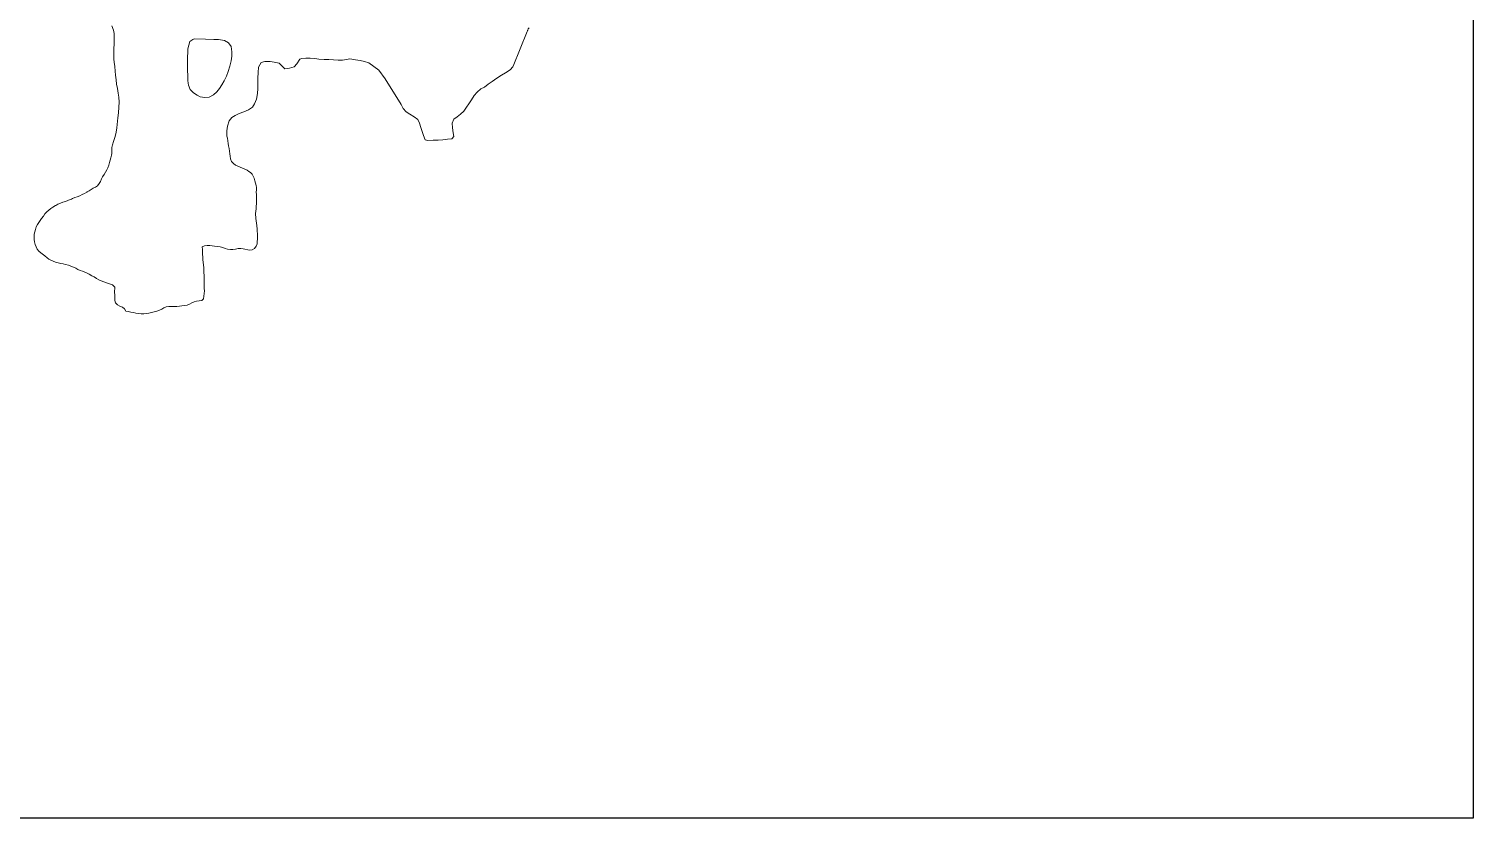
# Model space of a CAD drawing. Header units: kilometres. Extents: x 1172066 to 1174183, y 1051619 to 1053209.
# Drawn here: x 1173475 to 1174181, y 1051621 to 1052007 of the extents above; entities that cross this region are included whole.
import ezdxf

# ---------------------------------------------------------------- set-up
doc = ezdxf.new("R2010")
doc.units = ezdxf.units.KM
doc.header["$MEASUREMENT"] = 0
doc.layers.add('borde', color=1, linetype='Continuous')
doc.layers.add('terreno', color=7, linetype='Continuous')

msp = doc.modelspace()

# ---------------------------------------------------------------- linework, layer by layer
at = {"layer": 'borde', "elevation": -10}
msp.add_lwpolyline([(1172065.59276, 1053209.01436), (1174180.61696, 1053209.01436), (1174180.61696, 1051620.96949), (1172065.59276, 1051620.96949)], close=True, dxfattribs=at)
at = {"layer": 'terreno', "lineweight": 0, "ltscale": 2090}
for points in [[(1173515.62467, 1052008.13216), (1173516.35592, 1052005.92638), (1173516.68521, 1052004.3548), (1173516.57357, 1051991.73741), (1173516.74695, 1051990.3621), (1173517.0122, 1051988.14917), (1173517.21946, 1051985.93599), (1173517.42262, 1051983.95578), (1173517.63115, 1051981.6836), (1173517.89485, 1051979.58767), (1173518.33384, 1051977.43555), (1173518.6581, 1051975.22389), (1173518.97827, 1051973.24523), (1173519.18733, 1051970.85703), (1173519.02382, 1051968.37111), (1173518.83458, 1051965.60903), (1173518.52732, 1051963.06744), (1173518.00655, 1051958.2527), (1173517.66145, 1051956.10795), (1173517.16793, 1051954.04753), (1173516.41715, 1051951.61188), (1173515.86, 1051949.90819), (1173515.66258, 1051948.69719), (1173515.65569, 1051947.59108), (1173515.6643, 1051945.72999), (1173515.49447, 1051944.82715), (1173515.11391, 1051943.6473), (1173514.73351, 1051942.42846), (1173514.43157, 1051941.33099), (1173514.05236, 1051940.07115), (1173513.63336, 1051938.77011), (1173513.1294, 1051937.6697), (1173512.42465, 1051936.52437), (1173511.80091, 1051935.3804), (1173511.01259, 1051934.35568), (1173510.46864, 1051933.2541), (1173510.04707, 1051932.07406), (1173509.42213, 1051930.9711), (1173508.59263, 1051929.98519), (1173507.55703, 1051929.23735), (1173506.51647, 1051928.6915), (1173505.43712, 1051928.10446), (1173504.43875, 1051927.51981), (1173503.55827, 1051926.96169), (1173503.32095, 1051926.81059), (1173502.20177, 1051926.18337), (1173501.04241, 1051925.59496), (1173499.88087, 1051925.04656), (1173498.63795, 1051924.57778), (1173497.55485, 1051924.15273), (1173496.35311, 1051923.64414), (1173495.94193, 1051923.46123), (1173495.31119, 1051923.18029), (1173494.06846, 1051922.67051), (1173492.94398, 1051922.32528), (1173491.65987, 1051921.89632), (1173490.45576, 1051921.46872), (1173489.21421, 1051920.91894), (1173488.17502, 1051920.29808), (1173488.09524, 1051920.25072), (1173486.81644, 1051919.53875), (1173485.78101, 1051918.7509), (1173484.74658, 1051917.96307), (1173483.79096, 1051917.2176), (1173482.92146, 1051916.2305), (1173482.13434, 1051915.16479), (1173481.26759, 1051914.0167), (1173480.60009, 1051913.03354), (1173479.97259, 1051912.05158), (1173479.30627, 1051911.02843), (1173478.6829, 1051909.80446), (1173478.22251, 1051908.58325), (1173477.92055, 1051907.48677), (1173477.70235, 1051906.22967), (1173477.60616, 1051904.97514), (1173477.62976, 1051903.76316), (1173477.81674, 1051902.47394), (1173478.20452, 1051901.22966), (1173478.63212, 1051900.02554), (1173479.13815, 1051898.94482), (1173479.84499, 1051897.90801), (1173480.82971, 1051897.11851), (1173482.91977, 1051895.62406), (1173484.02924, 1051894.67614), (1173484.76783, 1051894.12451), (1173485.82705, 1051893.66037), (1173486.96864, 1051893.11763), (1173488.11005, 1051892.61486), (1173489.28889, 1051892.23329), (1173490.62698, 1051892.01746), (1173491.76208, 1051891.7967), (1173493.02055, 1051891.49849), (1173494.40239, 1051891.12086), (1173495.6226, 1051890.66047), (1173496.80519, 1051890.11791), (1173497.9466, 1051889.61414), (1173499.0082, 1051889.07002), (1173500.06742, 1051888.60589), (1173501.28863, 1051888.1445), (1173502.34767, 1051887.72036), (1173503.56907, 1051887.21899), (1173504.58967, 1051886.67367), (1173505.81481, 1051886.01028), (1173506.91779, 1051885.38534), (1173508.10412, 1051884.68178), (1173509.28827, 1051884.01821), (1173510.38987, 1051883.47326), (1173511.61108, 1051883.01289), (1173512.91331, 1051882.55287), (1173515.84819, 1051881.53937), (1173516.9798, 1051880.34552), (1173516.92445, 1051877.82309), (1173516.98906, 1051876.61231), (1173517.01423, 1051875.27934), (1173517.12138, 1051873.94874), (1173517.38936, 1051872.66088), (1173518.33545, 1051871.79019), (1173519.4398, 1051871.08425), (1173520.7432, 1051870.58425), (1173521.72791, 1051869.79575), (1173522.47594, 1051868.71914), (1173523.53222, 1051868.45699), (1173524.86932, 1051868.24117), (1173526.16761, 1051867.98315), (1173527.38508, 1051867.68376), (1173528.64098, 1051867.50655), (1173529.93651, 1051867.41055), (1173531.18849, 1051867.43533), (1173532.39809, 1051867.53993), (1173533.64613, 1051867.76572), (1173534.97498, 1051868.03388), (1173536.26165, 1051868.34186), (1173537.62813, 1051868.6922), (1173538.83223, 1051869.11979), (1173540.03259, 1051869.70839), (1173541.07077, 1051870.33524), (1173542.15388, 1051870.76027), (1173543.40329, 1051870.90607), (1173544.69508, 1051870.97204), (1173545.98823, 1051870.95602), (1173547.40239, 1051870.94355), (1173548.65299, 1051871.04935), (1173549.86241, 1051871.19396), (1173551.23263, 1051871.38231), (1173552.39948, 1051871.64771), (1173553.60378, 1051872.03431), (1173554.64196, 1051872.66115), (1173555.76113, 1051873.28837), (1173556.92817, 1051873.51379), (1173558.17858, 1051873.65958), (1173559.50782, 1051873.84674), (1173560.37968, 1051874.75285), (1173560.59688, 1051876.00994), (1173560.73272, 1051877.34565), (1173560.78893, 1051878.59901), (1173560.76533, 1051879.81098), (1173560.74035, 1051881.10295), (1173560.71436, 1051882.39593), (1173560.69057, 1051883.6479), (1173560.6656, 1051884.93987), (1173560.63961, 1051886.23285), (1173560.57601, 1051887.44363), (1173560.55122, 1051888.69561), (1173560.48642, 1051889.9474), (1173560.42163, 1051891.19819), (1173560.27309, 1051892.6096), (1173560.0875, 1051893.81782), (1173559.98408, 1051894.98743), (1173559.95536, 1051896.4414), (1173559.93687, 1051897.41138), (1173559.86951, 1051898.78317), (1173559.76236, 1051900.11476), (1173560.84409, 1051900.62079), (1173562.13588, 1051900.68677), (1173563.38803, 1051900.67057), (1173564.52157, 1051900.57181), (1173565.77748, 1051900.3936), (1173567.19539, 1051900.21915), (1173568.5311, 1051900.08431), (1173569.74977, 1051899.74393), (1173570.88979, 1051899.32217), (1173572.14845, 1051898.98296), (1173573.48673, 1051898.72613), (1173574.76243, 1051898.81205), (1173576.05973, 1051898.98405), (1173577.36844, 1051899.28013), (1173578.53743, 1051899.30053), (1173579.7287, 1051899.04403), (1173582.78973, 1051898.43413), (1173584.12387, 1051898.64233), (1173585.25081, 1051899.32058), (1173586.13682, 1051900.41176), (1173586.53577, 1051901.51268), (1173586.66496, 1051902.55434), (1173586.75351, 1051903.94986), (1173586.74452, 1051905.2429), (1173586.70577, 1051906.48881), (1173586.63721, 1051907.68759), (1173586.54312, 1051909.00124), (1173586.41826, 1051910.26875), (1173586.41332, 1051910.46975), (1173586.25968, 1051911.68912), (1173586.08443, 1051912.82338), (1173585.90917, 1051913.95766), (1173585.808, 1051916.37036), (1173585.94647, 1051917.56608), (1173586.04611, 1051918.72963), (1173586.14957, 1051919.92819), (1173586.25587, 1051921.16177), (1173586.2883, 1051922.36599), (1173586.26486, 1051923.32696), (1173586.22057, 1051924.46783), (1173586.18298, 1051925.67875), (1173586.16803, 1051926.74575), (1173586.23264, 1051927.91212), (1173586.18554, 1051929.01699), (1173586.0267, 1051930.06033), (1173585.80067, 1051931.14536), (1173585.44874, 1051932.41882), (1173585.12334, 1051933.58339), (1173584.71171, 1051934.57757), (1173584.08514, 1051935.55474), (1173583.37336, 1051936.36249), (1173582.5025, 1051936.96951), (1173581.62495, 1051937.50749), (1173580.63852, 1051938.01796), (1173579.41711, 1051938.51936), (1173578.23589, 1051938.98092), (1173577.09567, 1051939.44367), (1173576.03507, 1051939.98882), (1173575.00818, 1051940.81713), (1173574.01834, 1051941.84861), (1173573.51074, 1051943.05035), (1173573.36376, 1051944.34076), (1173573.30034, 1051945.51156), (1173573.11318, 1051946.84078), (1173572.84639, 1051948.08863), (1173572.57823, 1051949.41649), (1173572.39263, 1051950.62472), (1173572.20683, 1051951.87395), (1173572.09968, 1051953.20554), (1173571.83883, 1051954.24841), (1173571.8021, 1051956.78341), (1173572.13871, 1051959.03413), (1173572.96547, 1051961.69313), (1173574.20843, 1051963.233), (1173575.81449, 1051964.32849), (1173577.87259, 1051965.20308), (1173580.0659, 1051966.03328), (1173582.39259, 1051967.00111), (1173584.26619, 1051968.41288), (1173585.32793, 1051969.9959), (1173586.24836, 1051972.29732), (1173586.80612, 1051974.95309), (1173586.91689, 1051977.38076), (1173586.89104, 1051979.94183), (1173586.86399, 1051982.54789), (1173587.01611, 1051985.33579), (1173587.30427, 1051987.89929), (1173588.58512, 1051990.11438), (1173590.33265, 1051990.67149), (1173592.93892, 1051990.65256), (1173594.96364, 1051990.3139), (1173597.34977, 1051989.88791), (1173598.53062, 1051988.64228), (1173600.16535, 1051986.99573), (1173602.36294, 1051987.33292), (1173604.60309, 1051987.98433), (1173605.93606, 1051989.52559), (1173607.48591, 1051991.74291), (1173608.47148, 1051992.0675), (1173610.31169, 1051992.26603), (1173612.46895, 1051992.243), (1173614.80683, 1051992.08681), (1173616.78733, 1051991.79194), (1173619.39402, 1051991.683), (1173621.64149, 1051991.61638), (1173623.93418, 1051991.50398), (1173626.13805, 1051991.34717), (1173628.25031, 1051991.32293), (1173630.2239, 1051991.65809), (1173631.8837, 1051991.94378), (1173634.67385, 1051991.52266), (1173636.92377, 1051991.14104), (1173638.95111, 1051990.66739), (1173641.16069, 1051989.92556), (1173646.05143, 1051986.38092), (1173649.13998, 1051982.19991), (1173657.00164, 1051969.64039), (1173657.9206, 1051967.71751), (1173659.37431, 1051966.07012), (1173661.18377, 1051964.9194), (1173663.26264, 1051963.68292), (1173665.07433, 1051962.26321), (1173665.85666, 1051960.4737), (1173666.59624, 1051958.41398), (1173667.15519, 1051956.48742), (1173667.84976, 1051954.42749), (1173668.63455, 1051952.32297), (1173669.98583, 1051952.0672), (1173672.50048, 1051952.18284), (1173674.97155, 1051952.20727), (1173677.35198, 1051952.3663), (1173679.50578, 1051952.65828), (1173681.74959, 1051952.94968), (1173682.63804, 1051953.94785), (1173682.30409, 1051955.87645), (1173681.96648, 1051958.16504), (1173681.80746, 1051960.54448), (1173682.64276, 1051962.44047), (1173684.2486, 1051963.57998), (1173685.9424, 1051964.94491), (1173687.54479, 1051966.39844), (1173688.87409, 1051968.29972), (1173689.93564, 1051969.92774), (1173691.26474, 1051971.87303), (1173692.636, 1051973.99953), (1173694.05613, 1051975.72122), (1173695.83812, 1051977.26657), (1173697.626, 1051978.1839), (1173699.36502, 1051979.50403), (1173701.32904, 1051980.82721), (1173703.6034, 1051982.51286), (1173705.8806, 1051984.01849), (1173707.93546, 1051985.16208), (1173710.21328, 1051986.53372), (1173711.50124, 1051988.07379), (1173711.7308, 1051988.38987), (1173718.48711, 1052005.28832), (1173718.57874, 1052005.58777), (1173718.66118, 1052005.78083), (1173718.75091, 1052005.98626), (1173719.04497, 1052006.55116), (1173719.4964, 1052007.15346)], [(1173560.96631, 1051973.00643), (1173558.78031, 1051973.40435), (1173557.20982, 1051974.13614), (1173555.55341, 1051975.27956), (1173553.93516, 1051977.04119), (1173552.9744, 1051979.13689), (1173552.85838, 1051980.00242), (1173552.6709, 1051981.40164), (1173552.65409, 1051983.95575), (1173552.6319, 1051986.1578), (1173552.61132, 1051988.22485), (1173552.60761, 1051988.37984), (1173552.53703, 1051991.09971), (1173552.69883, 1051996.76685), (1173552.70134, 1051996.86987), (1173553.7201, 1052000.39782), (1173555.09563, 1052001.38526), (1173555.82115, 1052001.71565), (1173561.41801, 1052001.61352), (1173565.41915, 1052001.43002), (1173567.66662, 1052001.36241), (1173570.59176, 1052000.94291), (1173572.58001, 1051999.83904), (1173573.85698, 1051997.91981), (1173574.28804, 1051995.31861), (1173574.17339, 1051993.29494), (1173573.92677, 1051991.04564), (1173573.28023, 1051988.34347), (1173572.40727, 1051985.72825), (1173571.57664, 1051983.47324), (1173570.52293, 1051981.2312), (1173569.39337, 1051979.17284), (1173568.19734, 1051977.43219), (1173566.83642, 1051975.88078), (1173565.21599, 1051974.43819), (1173563.12432, 1051973.25143), (1173560.96631, 1051973.00643)]]:
    msp.add_lwpolyline(points, dxfattribs=at)

doc.saveas('drawing.dxf')
